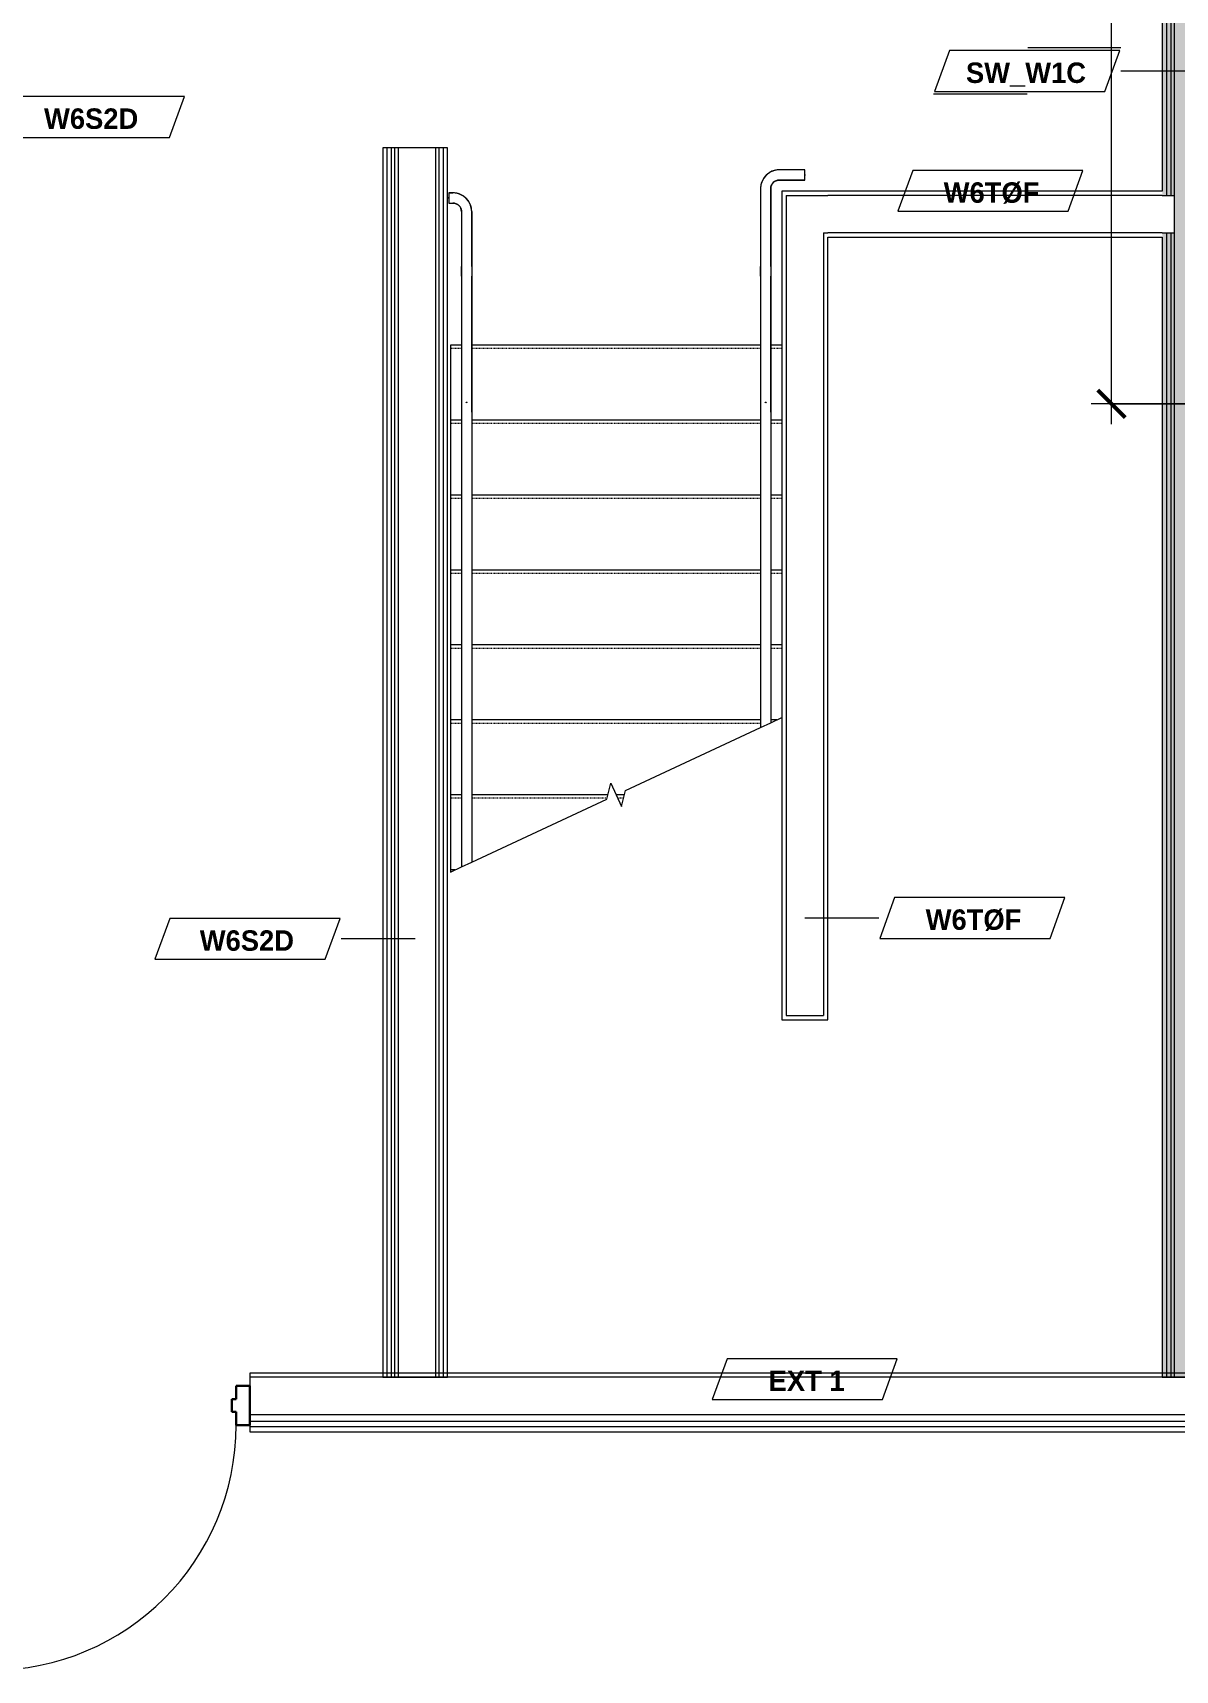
# Model space of a CAD drawing. Header units: inches. Extents: x -4010 to -1814, y 9846 to 12241.
# Drawn here: x -2693.6 to -2526, y 9974.1 to 10214.5 of the extents above; entities that cross this region are included whole.
import ezdxf

# ---------------------------------------------------------------- set-up
doc = ezdxf.new("R2010")
doc.units = ezdxf.units.IN
doc.header["$MEASUREMENT"] = 0
doc.linetypes.add('Overhead 1_16_', pattern=[0.101562, 0.0625, -0.039062])
for name, color, linetype, lineweight in [('0-1', 7, 'Continuous', 5), ('0-2', 7, 'Continuous', 9), ('A-ANNO-DIMS', 211, 'Continuous', 9), ('A-ANNO-DIMS-32', 211, 'Continuous', 9), ('A-DOOR-1', 7, 'Continuous', 9), ('A-DOOR-2', 10, 'Continuous', 30), ('A-DOOR-FRAM-2', 10, 'Continuous', 30), ('A-FLOR-HRAL-1', 7, 'Continuous', 9), ('A-WALL-1', 7, 'Continuous', 9), ('A-WALL-2', 250, 'Continuous', 18), ('A-WALL-IDEN', 211, 'Continuous', 9), ('I-WALL-2', 241, 'Continuous', 5), ('I-WALL-3', 7, 'Continuous', 9), ('S-STRS-1', 7, 'Continuous', 9), ('S-STRS-2', 7, 'Overhead 1_16_', 9), ('S-STRS-MBND-1', 7, 'Continuous', 9)]:
    doc.layers.add(name, color=color, linetype=linetype, lineweight=lineweight)
doc.styles.add('Century Gothic', font='ufonts.com_century-gothic.ttf', dxfattribs={"height": 3})
doc.styles.add('Century Gothic_B_1', font='GOTHICB.TTF', dxfattribs={"height": 3})
doc.dimstyles.new('OD_1__HACK_2', dxfattribs={"dimscale": 12, "dimtxt": 3.132505, "dimasz": 0.333333, "dimexe": 0.25, "dimexo": 0.166667, "dimgap": 0.041667, "dimtad": 1, "dimdec": 4, "dimrnd": 0.0625, "dimzin": 3, "dimdsep": 46, "dimlunit": 4, "dimtxsty": 'Century Gothic', "dimblk1": 'OBLIQUE', "dimblk2": 'OBLIQUE', "dimsah": 1, "dimcen": 0.09, "dimdle": 0.25, "dimazin": 0, "dimtfac": 1, "dimtdec": 4, "dimtix": 1, "dimtmove": 0, "dimatfit": 3, "dimfxl": 1, "dimtvp": 1, "dimtfill": 1, "dimfrac": 2, "dimtolj": 1, "dimtzin": 0, "dimarcsym": 2})

# ---------------------------------------------------------------- blocks, each defined once
blk = doc.blocks.new('STOREFRONT DOOR B1 - ALUM_ STILE W_ GLASS INSET-2955601-UNIT PLANS - 1ST FLOOR')
at = {"layer": 'A-DOOR-1'}
blk.add_arc((18, 3.5625), 36, 90, 180, dxfattribs=at)
at = {"layer": 'A-DOOR-2'}
for p, q in [((18, 39.5625), (16.25, 39.5625)), ((16.25, 39.5625), (16.25, 3.5625)), ((18, 3.5625), (18, 39.5625)), ((16.25, 3.5625), (18, 3.5625))]:
    blk.add_line(p, q, dxfattribs=at)
at = {"layer": 'A-DOOR-FRAM-2'}
for p, q in [((-18, 3.5625), (-20, 3.5625)), ((-20, 3.5625), (-20, -2.1875)), ((-18, 1.625), (-18, 3.5625)), ((18, 3.5625), (18, 1.625)), ((20, 3.5625), (18, 3.5625)), ((20, -2.1875), (20, 3.5625)), ((-17.375, 1.625), (-18, 1.625)), ((-17.375, -0.25), (-17.375, 1.625)), ((18, 1.625), (17.375, 1.625)), ((17.375, 1.625), (17.375, -0.25)), ((-20, -2.1875), (-18, -2.1875)), ((-18, -2.1875), (-18, -0.25)), ((-18, -0.25), (-17.375, -0.25)), ((17.375, -0.25), (18, -0.25)), ((18, -0.25), (18, -2.1875)), ((18, -2.1875), (20, -2.1875))]:
    blk.add_line(p, q, dxfattribs=at)
blk = doc.blocks.new('CTR - 1st Phase - Shell_rvt-1-UNIT PLANS - 1ST FLOOR')
at = {"layer": 'A-WALL-1'}
for p, q in [((-2641.24, 10017.71), (-2661.75, 10017.71)), ((-2661.75, 10017.71), (-2661.75, 10015.84)), ((-2519.41, 10017.71), (-2641.24, 10017.71)), ((-2661.75, 10010.09), (-2661.75, 10009.09)), ((-2661.75, 10009.09), (-2641.24, 10009.09)), ((-2641.24, 10009.09), (-2519.41, 10009.09))]:
    blk.add_line(p, q, dxfattribs=at)
at = {"layer": 'A-WALL-2'}
for p, q in [((-2641.24, 10017.09), (-2661.75, 10017.09)), ((-2519.41, 10017.09), (-2641.24, 10017.09)), ((-2641.24, 10011.59), (-2661.75, 10011.59)), ((-2641.24, 10010.59), (-2661.75, 10010.59)), ((-2641.24, 10009.84), (-2661.75, 10009.84)), ((-2519.41, 10011.59), (-2641.24, 10011.59)), ((-2519.41, 10010.59), (-2641.24, 10010.59)), ((-2519.41, 10009.84), (-2641.24, 10009.84))]:
    blk.add_line(p, q, dxfattribs=at)
at = {"layer": '0-2', "rotation": 180}
blk.add_blockref('STOREFRONT DOOR B1 - ALUM_ STILE W_ GLASS INSET-2955601-UNIT PLANS - 1ST FLOOR', (-2681.75, 10013.65), dxfattribs=at)
blk = doc.blocks.new('Top Rail Type - Top Rail_Internal_-2669525-UNIT PLANS - 1ST FLOOR')
at = {"layer": 'A-FLOR-HRAL-1'}
for p, q in [((-2631.94, 10190.96), (-2632.56, 10190.96)), ((-2632.56, 10190.12), (-2632.56, 10190.31)), ((-2632.56, 10189.46), (-2631.94, 10189.46)), ((-2630.69, 10188.21), (-2630.69, 10180.16)), ((-2629.19, 10180.16), (-2629.19, 10188.21)), ((-2630.69, 10178.71), (-2630.69, 10158.75)), ((-2629.19, 10158.75), (-2629.19, 10178.71))]:
    blk.add_line(p, q, dxfattribs=at)
at = {"layer": 'A-FLOR-HRAL-1', "flags": 128}
for points in [[(-2629.19, 10188.21), (-2629.19, 10188.32), (-2629.2, 10188.43), (-2629.21, 10188.54), (-2629.22, 10188.65), (-2629.24, 10188.76), (-2629.27, 10188.87), (-2629.29, 10188.97), (-2629.33, 10189.08), (-2629.36, 10189.18), (-2629.4, 10189.29), (-2629.45, 10189.39), (-2629.5, 10189.48), (-2629.55, 10189.58), (-2629.61, 10189.68), (-2629.67, 10189.77), (-2629.73, 10189.86), (-2629.8, 10189.94), (-2629.87, 10190.03), (-2629.94, 10190.11), (-2630.02, 10190.19), (-2630.1, 10190.26), (-2630.18, 10190.33), (-2630.27, 10190.4), (-2630.36, 10190.47), (-2630.45, 10190.53), (-2630.54, 10190.59), (-2630.64, 10190.64), (-2630.74, 10190.69), (-2630.84, 10190.74), (-2630.94, 10190.78), (-2631.04, 10190.82), (-2631.15, 10190.85), (-2631.25, 10190.88), (-2631.36, 10190.9), (-2631.47, 10190.92), (-2631.58, 10190.94), (-2631.69, 10190.95), (-2631.8, 10190.96), (-2631.91, 10190.96), (-2631.94, 10190.96)], [(-2631.94, 10189.46), (-2631.89, 10189.46), (-2631.84, 10189.46), (-2631.79, 10189.46), (-2631.74, 10189.45), (-2631.69, 10189.44), (-2631.64, 10189.43), (-2631.59, 10189.42), (-2631.54, 10189.4), (-2631.5, 10189.38), (-2631.45, 10189.37), (-2631.4, 10189.35), (-2631.36, 10189.32), (-2631.32, 10189.3), (-2631.27, 10189.27), (-2631.23, 10189.25), (-2631.19, 10189.22), (-2631.15, 10189.19), (-2631.11, 10189.15), (-2631.08, 10189.12), (-2631.04, 10189.09), (-2631.01, 10189.05), (-2630.97, 10189.01), (-2630.94, 10188.97), (-2630.91, 10188.93), (-2630.88, 10188.89), (-2630.86, 10188.85), (-2630.83, 10188.8), (-2630.81, 10188.76), (-2630.79, 10188.71), (-2630.77, 10188.67), (-2630.75, 10188.62), (-2630.74, 10188.57), (-2630.73, 10188.52), (-2630.71, 10188.48), (-2630.7, 10188.43), (-2630.7, 10188.38), (-2630.69, 10188.33), (-2630.69, 10188.28), (-2630.69, 10188.23), (-2630.69, 10188.21)], [(-2630.69, 10178.71), (-2630.69, 10178.81), (-2630.69, 10178.9), (-2630.69, 10179), (-2630.69, 10179.1), (-2630.69, 10179.21), (-2630.69, 10179.31), (-2630.69, 10179.41), (-2630.69, 10179.52), (-2630.69, 10179.63), (-2630.69, 10179.74), (-2630.69, 10179.85), (-2630.69, 10179.96), (-2630.69, 10180.07), (-2630.69, 10180.16)], [(-2629.19, 10180.16), (-2629.19, 10180.05), (-2629.19, 10179.94), (-2629.19, 10179.83), (-2629.19, 10179.72), (-2629.19, 10179.61), (-2629.19, 10179.5), (-2629.19, 10179.4), (-2629.19, 10179.29), (-2629.19, 10179.19), (-2629.19, 10179.09), (-2629.19, 10178.99), (-2629.19, 10178.89), (-2629.19, 10178.79), (-2629.19, 10178.71)], [(-2629.83, 10160.16), (-2629.86, 10160.17), (-2630.01, 10160.17), (-2630.04, 10160.16)]]:
    blk.add_lwpolyline(points, dxfattribs=at)
blk = doc.blocks.new('Top Rail Type - Top Rail_Internal_-V58-UNIT PLANS - 1ST FLOOR')
at = {"layer": 'A-FLOR-HRAL-1'}
for p, q in [((-2632.56, 10190.96), (-2632.56, 10189.46)), ((-2632.56, 10190.96), (-2631.94, 10190.96)), ((-2632.56, 10189.46), (-2631.94, 10189.46)), ((-2630.69, 10188.21), (-2630.69, 10180.16)), ((-2629.19, 10188.21), (-2629.19, 10180.16)), ((-2630.69, 10180.16), (-2630.69, 10179.11)), ((-2629.19, 10180.16), (-2629.19, 10179.11)), ((-2630.69, 10179.11), (-2630.69, 10092.01)), ((-2629.19, 10179.11), (-2629.19, 10092.71)), ((-2630.69, 10092.01), (-2629.19, 10092.71))]:
    blk.add_line(p, q, dxfattribs=at)
for radius in [2.75, 1.25]:
    blk.add_arc((-2631.94, 10188.21), radius, 0, 90, dxfattribs=at)
blk = doc.blocks.new('Top Rail Type - Top Rail_Internal_-2669527-UNIT PLANS - 1ST FLOOR')
at = {"layer": 'A-FLOR-HRAL-1'}
for p, q in [((-2580.31, 10194.34), (-2584.06, 10194.34)), ((-2584.06, 10192.84), (-2580.31, 10192.84)), ((-2580.31, 10193.68), (-2580.31, 10193.5)), ((-2586.81, 10191.59), (-2586.81, 10180.16)), ((-2585.31, 10180.16), (-2585.31, 10191.59)), ((-2586.81, 10178.71), (-2586.81, 10158.75)), ((-2585.31, 10158.75), (-2585.31, 10178.71))]:
    blk.add_line(p, q, dxfattribs=at)
at = {"layer": 'A-FLOR-HRAL-1', "flags": 128}
for points in [[(-2584.06, 10194.34), (-2584.17, 10194.34), (-2584.28, 10194.33), (-2584.39, 10194.32), (-2584.5, 10194.3), (-2584.61, 10194.28), (-2584.71, 10194.26), (-2584.82, 10194.23), (-2584.93, 10194.2), (-2585.03, 10194.16), (-2585.13, 10194.12), (-2585.23, 10194.08), (-2585.33, 10194.03), (-2585.43, 10193.98), (-2585.52, 10193.92), (-2585.61, 10193.86), (-2585.7, 10193.8), (-2585.79, 10193.73), (-2585.87, 10193.66), (-2585.96, 10193.58), (-2586.03, 10193.51), (-2586.11, 10193.42), (-2586.18, 10193.34), (-2586.25, 10193.26), (-2586.31, 10193.17), (-2586.38, 10193.08), (-2586.43, 10192.98), (-2586.49, 10192.89), (-2586.54, 10192.79), (-2586.58, 10192.69), (-2586.62, 10192.59), (-2586.66, 10192.48), (-2586.7, 10192.38), (-2586.73, 10192.27), (-2586.75, 10192.16), (-2586.77, 10192.06), (-2586.79, 10191.95), (-2586.8, 10191.84), (-2586.81, 10191.73), (-2586.81, 10191.62), (-2586.81, 10191.59)], [(-2585.31, 10191.59), (-2585.31, 10191.64), (-2585.31, 10191.69), (-2585.3, 10191.74), (-2585.3, 10191.79), (-2585.29, 10191.84), (-2585.28, 10191.89), (-2585.26, 10191.93), (-2585.25, 10191.98), (-2585.23, 10192.03), (-2585.21, 10192.08), (-2585.19, 10192.12), (-2585.17, 10192.17), (-2585.15, 10192.21), (-2585.12, 10192.25), (-2585.09, 10192.3), (-2585.06, 10192.34), (-2585.03, 10192.38), (-2585, 10192.41), (-2584.97, 10192.45), (-2584.93, 10192.49), (-2584.9, 10192.52), (-2584.86, 10192.55), (-2584.82, 10192.58), (-2584.78, 10192.61), (-2584.74, 10192.64), (-2584.69, 10192.67), (-2584.65, 10192.69), (-2584.61, 10192.71), (-2584.56, 10192.74), (-2584.51, 10192.75), (-2584.47, 10192.77), (-2584.42, 10192.79), (-2584.37, 10192.8), (-2584.32, 10192.81), (-2584.27, 10192.82), (-2584.22, 10192.83), (-2584.17, 10192.83), (-2584.12, 10192.84), (-2584.07, 10192.84), (-2584.06, 10192.84)], [(-2586.81, 10178.71), (-2586.81, 10178.81), (-2586.81, 10178.9), (-2586.81, 10179), (-2586.81, 10179.1), (-2586.81, 10179.21), (-2586.81, 10179.31), (-2586.81, 10179.41), (-2586.81, 10179.52), (-2586.81, 10179.63), (-2586.81, 10179.74), (-2586.81, 10179.85), (-2586.81, 10179.96), (-2586.81, 10180.07), (-2586.81, 10180.16)], [(-2585.31, 10180.16), (-2585.31, 10180.05), (-2585.31, 10179.94), (-2585.31, 10179.83), (-2585.31, 10179.72), (-2585.31, 10179.61), (-2585.31, 10179.5), (-2585.31, 10179.4), (-2585.31, 10179.29), (-2585.31, 10179.19), (-2585.31, 10179.09), (-2585.31, 10178.99), (-2585.31, 10178.89), (-2585.31, 10178.79), (-2585.31, 10178.71)], [(-2585.95, 10160.16), (-2585.98, 10160.17), (-2586.14, 10160.17), (-2586.17, 10160.16)]]:
    blk.add_lwpolyline(points, dxfattribs=at)
blk = doc.blocks.new('Top Rail Type - Top Rail_Internal_-V59-UNIT PLANS - 1ST FLOOR')
at = {"layer": 'A-FLOR-HRAL-1'}
for p, q in [((-2580.31, 10194.34), (-2584.06, 10194.34)), ((-2580.31, 10192.84), (-2580.31, 10194.34)), ((-2580.31, 10192.84), (-2584.06, 10192.84)), ((-2586.81, 10191.59), (-2586.81, 10180.16)), ((-2585.31, 10191.59), (-2585.31, 10180.16)), ((-2586.81, 10180.16), (-2586.81, 10179.11)), ((-2585.31, 10180.16), (-2585.31, 10179.11)), ((-2586.81, 10179.11), (-2586.81, 10112.47)), ((-2585.31, 10179.11), (-2585.31, 10113.17)), ((-2586.81, 10112.47), (-2585.31, 10113.17))]:
    blk.add_line(p, q, dxfattribs=at)
for radius in [2.75, 1.25]:
    blk.add_arc((-2584.06, 10191.59), radius, 90, 180, dxfattribs=at)
blk = doc.blocks.new('CTR - 1st Phase -Stairs _ Elevators_rvt-1-UNIT PLANS - 1ST FLOOR')
at = {"layer": 'I-WALL-2'}
h = blk.add_hatch(color=256, dxfattribs=at)
h.paths.add_polyline_path([(-2527.25, 10017.09), (-2526.62, 10017.09), (-2526.62, 10185.09), (-2527.25, 10185.09), (-2527.25, 10070.75)], flags=0)
h.paths.add_polyline_path([(-2526.62, 10190.59), (-2526.62, 10254.84), (-2527.25, 10254.84), (-2527.25, 10190.59)], flags=0)
h = blk.add_hatch(color=256, dxfattribs=at)
h.paths.add_polyline_path([(-2526.62, 10017.09), (-2526.12, 10017.09), (-2526.12, 10185.09), (-2526.62, 10185.09), (-2526.62, 10070.75)], flags=0)
h.paths.add_polyline_path([(-2526.12, 10190.59), (-2526.12, 10255.46), (-2526.62, 10255.46), (-2526.62, 10190.59)], flags=0)
blk.add_hatch(color=256, dxfattribs=at).paths.add_polyline_path([(-2526.12, 10017.09), (-2520.62, 10017.09), (-2520.62, 10255.96), (-2526.12, 10255.96), (-2526.12, 10070.75)], flags=0)
h = blk.add_hatch(color=256, dxfattribs=at)
h.paths.add_polyline_path([(-2527.87, 10017.09), (-2527.25, 10017.09), (-2527.25, 10185.09), (-2527.87, 10185.09), (-2527.87, 10070.75)], flags=0)
h.paths.add_polyline_path([(-2527.25, 10190.59), (-2527.25, 10254.21), (-2527.87, 10254.21), (-2527.87, 10190.59)], flags=0)
at = {"layer": 'A-WALL-2'}
for p, q in [((-2527.25, 10254.21), (-2527.25, 10190.59)), ((-2526.62, 10254.21), (-2526.62, 10190.59)), ((-2526.12, 10254.21), (-2526.12, 10190.59)), ((-2641.62, 10197.59), (-2641.62, 10017.09)), ((-2641, 10197.59), (-2641, 10017.09)), ((-2640.5, 10197.59), (-2640.5, 10017.09)), ((-2640, 10197.59), (-2640, 10017.09)), ((-2634.5, 10197.59), (-2634.5, 10017.09)), ((-2634, 10197.59), (-2634, 10017.09)), ((-2633.37, 10197.59), (-2633.37, 10017.09)), ((-2583.06, 10190.59), (-2583.06, 10070.21)), ((-2583.06, 10190.59), (-2577.56, 10190.59)), ((-2577.56, 10190.59), (-2576.94, 10190.59)), ((-2527.87, 10190.59), (-2576.94, 10190.59)), ((-2527.87, 10190.59), (-2527.25, 10190.59)), ((-2527.25, 10190.59), (-2526.62, 10190.59)), ((-2526.62, 10190.59), (-2526.12, 10190.59)), ((-2526.12, 10190.59), (-2526.12, 10185.09)), ((-2526.12, 10190.59), (-2526.12, 10185.09)), ((-2577.56, 10185.09), (-2577.56, 10070.21)), ((-2577.56, 10185.09), (-2576.94, 10185.09)), ((-2527.87, 10185.09), (-2576.94, 10185.09)), ((-2527.87, 10185.09), (-2527.25, 10185.09)), ((-2527.25, 10185.09), (-2527.25, 10017.09)), ((-2527.25, 10185.09), (-2526.62, 10185.09)), ((-2526.62, 10185.09), (-2526.62, 10017.09)), ((-2526.62, 10185.09), (-2526.12, 10185.09)), ((-2526.12, 10185.09), (-2526.12, 10017.09)), ((-2583.06, 10070.21), (-2577.56, 10070.21))]:
    blk.add_line(p, q, dxfattribs=at)
at = {"layer": 'I-WALL-3'}
for p, q in [((-2527.87, 10254.21), (-2527.87, 10191.21)), ((-2632.75, 10197.59), (-2642.25, 10197.59)), ((-2642.25, 10197.59), (-2642.25, 10017.09)), ((-2632.75, 10017.09), (-2632.75, 10197.59)), ((-2583.06, 10191.21), (-2583.69, 10191.21)), ((-2583.69, 10191.21), (-2583.69, 10069.59)), ((-2576.94, 10191.21), (-2583.06, 10191.21)), ((-2527.87, 10191.21), (-2576.94, 10191.21)), ((-2576.94, 10069.59), (-2576.94, 10184.46)), ((-2576.94, 10184.46), (-2527.87, 10184.46)), ((-2527.87, 10184.46), (-2527.87, 10017.09)), ((-2583.69, 10069.59), (-2583.06, 10069.59)), ((-2583.06, 10069.59), (-2577.56, 10069.59)), ((-2577.56, 10069.59), (-2576.94, 10069.59)), ((-2642.25, 10017.09), (-2632.75, 10017.09)), ((-2527.87, 10017.09), (-2518.37, 10017.09))]:
    blk.add_line(p, q, dxfattribs=at)
at = {"layer": 'S-STRS-1'}
for p, q in [((-2630.69, 10168.59), (-2632.31, 10168.59)), ((-2632.31, 10168.59), (-2632.31, 10157.59)), ((-2586.81, 10168.59), (-2629.19, 10168.59)), ((-2583.69, 10168.59), (-2585.31, 10168.59)), ((-2632.31, 10157.59), (-2632.31, 10146.59)), ((-2630.69, 10157.59), (-2632.31, 10157.59)), ((-2586.81, 10157.59), (-2629.19, 10157.59)), ((-2583.69, 10157.59), (-2585.31, 10157.59)), ((-2632.31, 10146.59), (-2632.31, 10135.59)), ((-2630.69, 10146.59), (-2632.31, 10146.59)), ((-2586.81, 10146.59), (-2629.19, 10146.59)), ((-2583.69, 10146.59), (-2585.31, 10146.59)), ((-2632.31, 10135.59), (-2632.31, 10124.59)), ((-2630.69, 10135.59), (-2632.31, 10135.59)), ((-2586.81, 10135.59), (-2629.19, 10135.59)), ((-2583.69, 10135.59), (-2585.31, 10135.59)), ((-2632.31, 10124.59), (-2632.31, 10113.59)), ((-2630.69, 10124.59), (-2632.31, 10124.59)), ((-2586.81, 10124.59), (-2629.19, 10124.59)), ((-2583.69, 10124.59), (-2585.31, 10124.59)), ((-2632.31, 10113.59), (-2632.31, 10102.59)), ((-2630.69, 10113.59), (-2632.31, 10113.59)), ((-2586.81, 10113.59), (-2629.19, 10113.59)), ((-2584.41, 10113.59), (-2585.31, 10113.59)), ((-2632.31, 10102.59), (-2632.31, 10091.59)), ((-2630.69, 10102.59), (-2632.31, 10102.59)), ((-2609.2, 10102.59), (-2629.19, 10102.59)), ((-2606.79, 10102.59), (-2608, 10102.59)), ((-2632.31, 10091.59), (-2632.31, 10091.25)), ((-2631.59, 10091.59), (-2632.31, 10091.59))]:
    blk.add_line(p, q, dxfattribs=at)
at = {"layer": 'S-STRS-2'}
for p, q in [((-2630.69, 10168.09), (-2632.31, 10168.09)), ((-2586.81, 10168.09), (-2629.19, 10168.09)), ((-2583.69, 10168.09), (-2585.31, 10168.09)), ((-2630.69, 10157.09), (-2632.31, 10157.09)), ((-2586.81, 10157.09), (-2629.19, 10157.09)), ((-2583.69, 10157.09), (-2585.31, 10157.09)), ((-2630.69, 10146.09), (-2632.31, 10146.09)), ((-2586.81, 10146.09), (-2629.19, 10146.09)), ((-2583.69, 10146.09), (-2585.31, 10146.09)), ((-2630.69, 10135.09), (-2632.31, 10135.09)), ((-2586.81, 10135.09), (-2629.19, 10135.09)), ((-2583.69, 10135.09), (-2585.31, 10135.09)), ((-2630.69, 10124.09), (-2632.31, 10124.09)), ((-2586.81, 10124.09), (-2629.19, 10124.09)), ((-2583.69, 10124.09), (-2585.31, 10124.09)), ((-2630.69, 10113.09), (-2632.31, 10113.09)), ((-2586.81, 10113.09), (-2629.19, 10113.09)), ((-2630.69, 10102.09), (-2632.31, 10102.09)), ((-2609.33, 10102.09), (-2629.19, 10102.09)), ((-2606.91, 10102.09), (-2607.77, 10102.09))]:
    blk.add_line(p, q, dxfattribs=at)
at = {"layer": 'S-STRS-MBND-1'}
for p, q in [((-2585.31, 10113.17), (-2583.69, 10113.93)), ((-2606.64, 10103.22), (-2586.81, 10112.47)), ((-2609.36, 10101.96), (-2608.79, 10104.29)), ((-2608.79, 10104.29), (-2607.21, 10100.89)), ((-2607.21, 10100.89), (-2606.64, 10103.22)), ((-2629.19, 10092.71), (-2609.36, 10101.96)), ((-2632.31, 10091.25), (-2630.69, 10092.01))]:
    blk.add_line(p, q, dxfattribs=at)
at = {"layer": '0-2'}
for name in ['Top Rail Type - Top Rail_Internal_-2669527-UNIT PLANS - 1ST FLOOR', 'Top Rail Type - Top Rail_Internal_-V59-UNIT PLANS - 1ST FLOOR', 'Top Rail Type - Top Rail_Internal_-2669525-UNIT PLANS - 1ST FLOOR', 'Top Rail Type - Top Rail_Internal_-V58-UNIT PLANS - 1ST FLOOR']:
    blk.add_blockref(name, (0, 0), dxfattribs=at)
blk = doc.blocks.new('DIMBLOCK127-UNIT PLANS - 1ST FLOOR')
at = {"layer": 'A-ANNO-DIMS-32', "lineweight": 50}
for p, q in [((-2535.3, 10304.01), (-2537.3, 10306.01)), ((-2535.3, 10304.01), (-2533.3, 10302.01)), ((-2535.3, 10160.01), (-2537.3, 10162.01)), ((-2535.3, 10160.01), (-2533.3, 10158.01))]:
    blk.add_line(p, q, dxfattribs=at)
at = {"layer": 'A-ANNO-DIMS-32'}
for p, q in [((-2535.3, 10157.01), (-2535.3, 10307.01)), ((-2520.37, 10304.01), (-2538.3, 10304.01)), ((-2535.3, 10304.01), (-2520.37, 10304.01)), ((-2520.37, 10160.01), (-2538.3, 10160.01)), ((-2535.3, 10160.01), (-2520.37, 10160.01))]:
    blk.add_line(p, q, dxfattribs=at)
at = {"layer": 'A-ANNO-DIMS-32', "color": 0, "insert": (-2539.64, 10225.6), "char_height": 3, "width": 15.394, "attachment_point": 1, "rotation": 90, "line_spacing_factor": 0.984502, "style": 'Century Gothic', "bg_fill": 3, "box_fill_scale": 1.25, "bg_fill_color": 256, "bg_fill_true_color": 13158600, "bg_fill_transparency": 0}
blk.add_mtext('12\' - 0"', dxfattribs=at)
blk = doc.blocks.new('_Oblique')
at = {"color": 0, "linetype": 'ByBlock', "lineweight": -2}
blk.add_line((-0.5, -0.5), (0.5, 0.5), dxfattribs=at)
blk = doc.blocks.new('Wall Tag - Arch Wall-3956453-UNIT PLANS - 1ST FLOOR')
at = {"layer": 'A-WALL-IDEN'}
for p, q in [((-0.3561, 0.0937), (-0.4244, -0.0937)), ((0.4244, 0.0937), (-0.3561, 0.0937)), ((0.3561, -0.0937), (0.4244, 0.0937)), ((-0.4244, -0.0937), (0.3561, -0.0937))]:
    blk.add_line(p, q, dxfattribs=at)
blk = doc.blocks.new('Wall Tag - Shear Wall-3956451-UNIT PLANS - 1ST FLOOR')
at = {"layer": 'A-WALL-IDEN'}
for p, q in [((-0.3561, 0.0937), (-0.4244, -0.0937)), ((0.4244, 0.0937), (-0.3561, 0.0937)), ((0.4291, 0.1068), (0.0033, 0.1068)), ((0.3561, -0.0937), (0.4244, 0.0937)), ((0, -0.1068), (-0.4291, -0.1068)), ((-0.4244, -0.0937), (0.3561, -0.0937))]:
    blk.add_line(p, q, dxfattribs=at)

msp = doc.modelspace()

# ---------------------------------------------------------------- block references
at = {"layer": '0-1'}
msp.add_blockref('CTR - 1st Phase - Shell_rvt-1-UNIT PLANS - 1ST FLOOR', (0, 0), dxfattribs=at)

# ---------------------------------------------------------------- next in the draw order: linework, layer by layer
at = {"layer": 'A-WALL-IDEN'}
for p, q in [((-2580.31124, 10084.52846), (-2569.46808, 10084.52846)), ((-2637.49874, 10081.45872), (-2648.34189, 10081.45872))]:
    msp.add_line(p, q, dxfattribs=at)

# ---------------------------------------------------------------- next in the draw order: block references
at = {"layer": '0-1'}
msp.add_blockref('CTR - 1st Phase -Stairs _ Elevators_rvt-1-UNIT PLANS - 1ST FLOOR', (0, 0), dxfattribs=at)
at = {"layer": 'A-WALL-IDEN', "xscale": 31.99999999999999, "yscale": 31.99999999999999, "zscale": 31.99999999999999}
for p in [(-2684.92388, 10202.10905), (-2555.73638, 10084.52846), (-2662.0736, 10081.45872), (-2580.32374, 10016.81991)]:
    msp.add_blockref('Wall Tag - Arch Wall-3956453-UNIT PLANS - 1ST FLOOR', p, dxfattribs=at)

# ---------------------------------------------------------------- next in the draw order: texts
at = {"layer": 'A-WALL-IDEN', "char_height": 3, "attachment_point": 1, "style": 'Century Gothic_B_1'}
for s, insert, width in [('W6S2D', (-2691.93192, 10203.35658), 16.867), ('W6TØF', (-2559.93675, 10192.50495), 16.463), ('W6TØF', (-2562.58064, 10085.77599), 16.463), ('W6S2D', (-2669.08164, 10082.70625), 16.867), ('EXT 1', (-2585.6247, 10018.06745), 12.726)]:
    msp.add_mtext(s, dxfattribs=dict(at, insert=insert, width=width))

# ---------------------------------------------------------------- next in the draw order: dimensions: what is measured, and where the dimension line sits
at = {"layer": 'A-ANNO-DIMS'}
dim = msp.add_linear_dim(base=(-2535.29615, 10304.01427), p1=(-2518.37374, 10160.01427), p2=(-2518.37374, 10304.01427), angle=90, dimstyle='OD_1__HACK_2', override={"dimpost": '<>', "dimfxl": 144}, dxfattribs=at)
dim.commit()
dim.dimension.update_dxf_attribs({"geometry": 'DIMBLOCK127-UNIT PLANS - 1ST FLOOR', "text_midpoint": (-2537.37161, 10232.01427)})

# ---------------------------------------------------------------- next in the draw order: linework, layer by layer
at = {"layer": 'A-WALL-IDEN'}
msp.add_line((-2523.12374, 10208.84853), (-2533.96689, 10208.84853), dxfattribs=at)

# ---------------------------------------------------------------- next in the draw order: block references
at = {"layer": 'A-WALL-IDEN', "xscale": 31.99999999999999, "yscale": 31.99999999999999, "zscale": 31.99999999999999}
for name, p in [('Wall Tag - Shear Wall-3956451-UNIT PLANS - 1ST FLOOR', (-2547.6986, 10208.84853)), ('Wall Tag - Arch Wall-3956453-UNIT PLANS - 1ST FLOOR', (-2553.09249, 10191.25741))]:
    msp.add_blockref(name, p, dxfattribs=at)

# ---------------------------------------------------------------- next in the draw order: texts
at = {"layer": 'A-WALL-IDEN', "insert": (-2556.6657, 10210.09606), "char_height": 3, "width": 21.614, "attachment_point": 1, "style": 'Century Gothic_B_1'}
msp.add_mtext('SW_W1C', dxfattribs=at)

doc.saveas('drawing.dxf')
